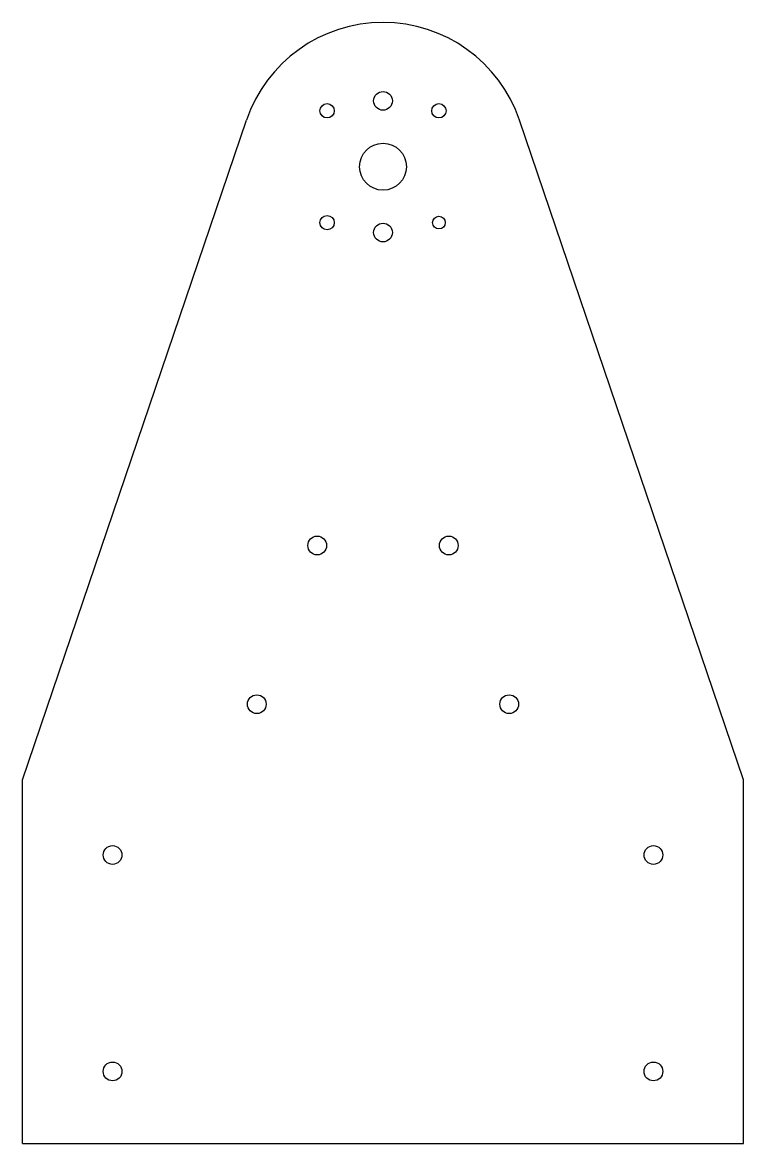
# Model space of a CAD drawing. Header units: millimetres. Extents: x -100 to 100, y -101 to 210.
import ezdxf

# ---------------------------------------------------------------- set-up
doc = ezdxf.new("R2010")
doc.units = ezdxf.units.MM

msp = doc.modelspace()

# ---------------------------------------------------------------- linework, layer by layer
at = {"color": 7, "linetype": 'Continuous', "lineweight": 25}
for p, q in [((-100, 0), (-37.87, 182.87)), ((100, 0), (37.87, 182.87)), ((-100, -100.8), (-100, 0)), ((100, -100.8), (100, 0)), ((-100, -100.8), (100, -100.8))]:
    msp.add_line(p, q, dxfattribs=at)
for centre, radius in [((0, 188.25), 2.6), ((-15.5, 185.5), 1.98), ((15.5, 185.5), 1.98), ((0, 170), 6.5), ((-15.5, 154.5), 1.98), ((15.5, 154.5), 1.75), ((0, 151.75), 2.6), ((-18.25, 65), 2.6), ((18.25, 65), 2.6), ((-35, 21), 2.6), ((35, 21), 2.6), ((-75, -20.8), 2.6), ((75, -20.8), 2.6), ((-75, -80.8), 2.6), ((75, -80.8), 2.6)]:
    msp.add_circle(centre, radius, dxfattribs=at)
msp.add_arc((0, 170), 40, 18.7643, 161.2357, dxfattribs=at)

doc.saveas('drawing.dxf')
